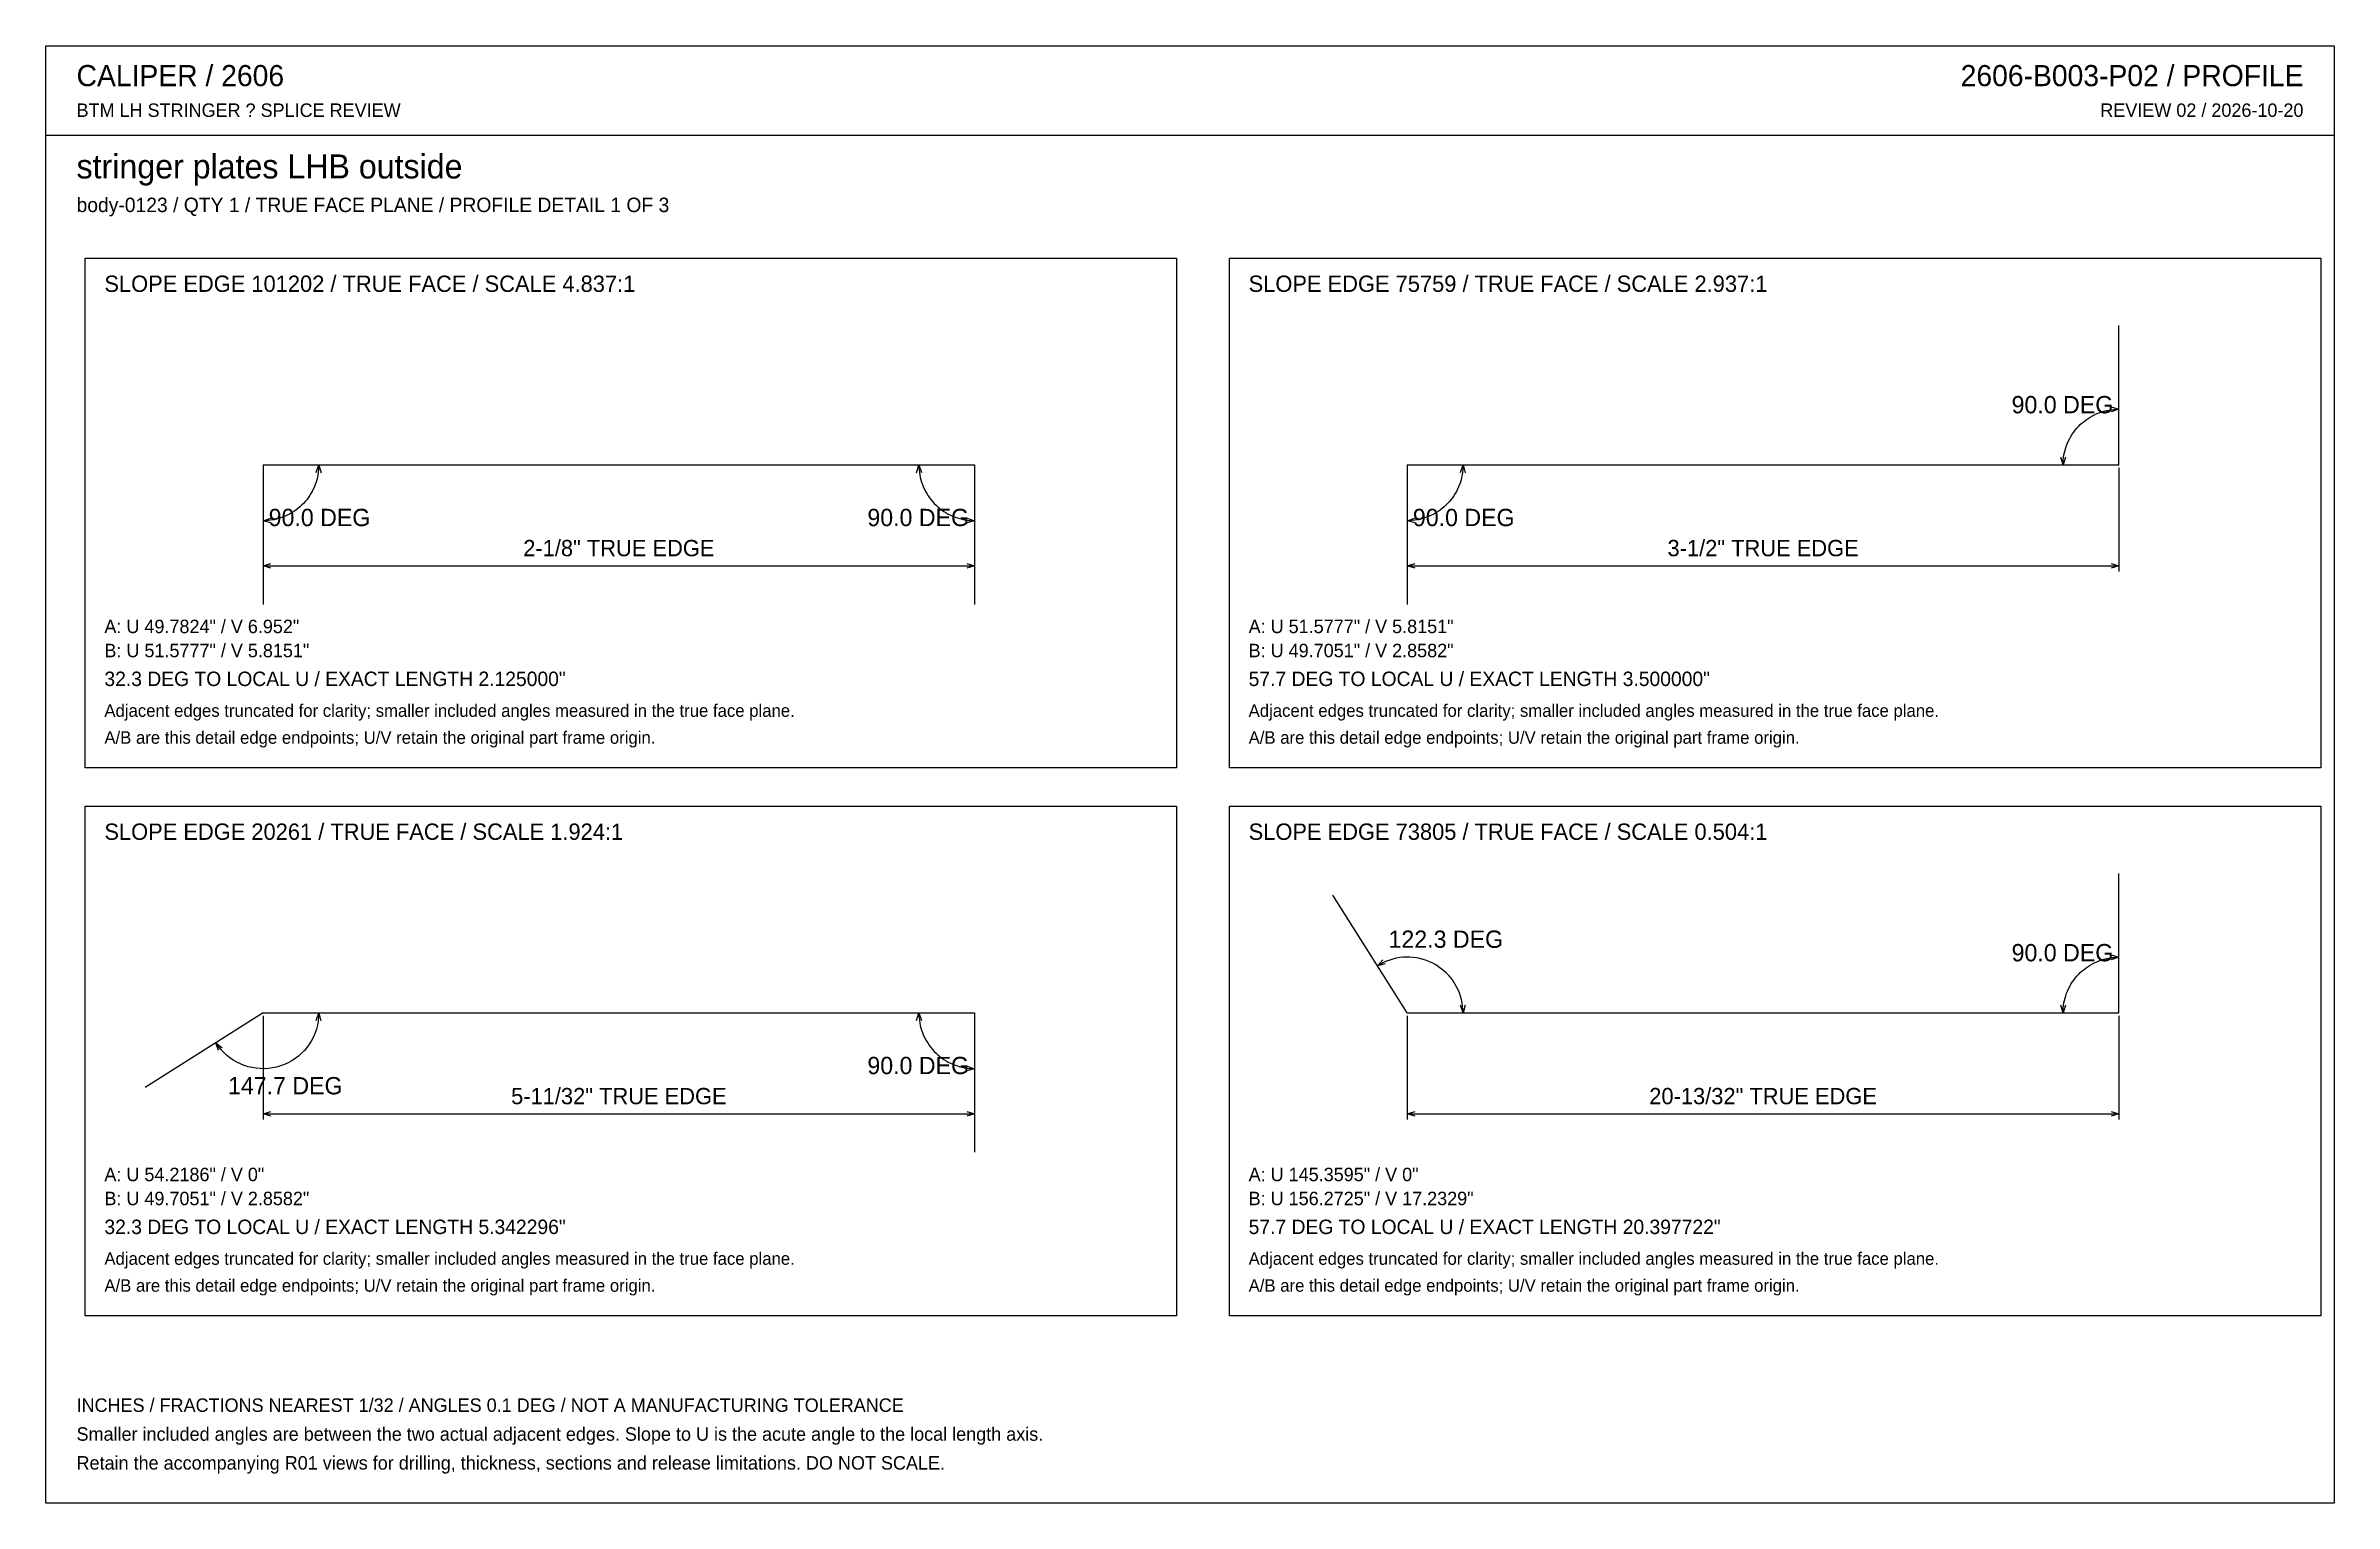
# Model space of a CAD drawing. Header units: inches. Extents: x 0.5 to 33.5, y 0.5 to 21.5.
import ezdxf
from ezdxf.enums import TextEntityAlignment as Align

# ---------------------------------------------------------------- set-up
doc = ezdxf.new("R2010")
doc.units = ezdxf.units.IN
doc.header["$MEASUREMENT"] = 0

msp = doc.modelspace()

# ---------------------------------------------------------------- linework, layer by layer
at = {"layer": 'ANNOTATION'}
for p, q in [((30.035, 16.182), (30.067, 16.198)), ((30.067, 16.198), (30.1, 16.213)), ((30.1, 16.213), (30.134, 16.226)), ((30.134, 16.226), (30.168, 16.238)), ((30.168, 16.238), (30.202, 16.249)), ((30.202, 16.249), (30.237, 16.258)), ((30.237, 16.258), (30.273, 16.265)), ((30.273, 16.265), (30.309, 16.27)), ((30.305, 16.31), (30.417, 16.278)), ((30.417, 16.278), (30.306, 16.241)), ((30.309, 16.27), (30.344, 16.275)), ((30.344, 16.275), (30.381, 16.277)), ((30.381, 16.277), (30.417, 16.278)), ((29.707, 15.854), (29.725, 15.885)), ((29.725, 15.885), (29.744, 15.916)), ((29.744, 15.916), (29.765, 15.946)), ((29.765, 15.946), (29.787, 15.974)), ((29.787, 15.974), (29.81, 16.002)), ((29.81, 16.002), (29.834, 16.029)), ((29.834, 16.029), (29.86, 16.054)), ((29.86, 16.054), (29.887, 16.079)), ((29.887, 16.079), (29.914, 16.102)), ((29.914, 16.102), (29.943, 16.124)), ((29.943, 16.124), (29.973, 16.145)), ((29.973, 16.145), (30.003, 16.164)), ((30.003, 16.164), (30.035, 16.182)), ((29.611, 15.472), (29.579, 15.584)), ((29.648, 15.583), (29.611, 15.472)), ((29.612, 15.508), (29.614, 15.544)), ((29.614, 15.544), (29.618, 15.58)), ((29.618, 15.58), (29.624, 15.616)), ((29.624, 15.616), (29.631, 15.651)), ((29.631, 15.651), (29.64, 15.687)), ((29.64, 15.687), (29.651, 15.721)), ((29.651, 15.721), (29.662, 15.755)), ((29.662, 15.755), (29.676, 15.789)), ((29.676, 15.789), (29.691, 15.822)), ((29.691, 15.822), (29.707, 15.854)), ((3.611, 15.431), (3.611, 13.931)), ((4.377, 15.223), (4.365, 15.189)), ((4.388, 15.258), (4.377, 15.223)), ((4.379, 15.362), (4.417, 15.472)), ((4.396, 15.293), (4.388, 15.258)), ((4.404, 15.328), (4.396, 15.293)), ((4.409, 15.364), (4.404, 15.328)), ((4.413, 15.4), (4.409, 15.364)), ((4.416, 15.436), (4.413, 15.4)), ((4.417, 15.472), (4.416, 15.436)), ((4.417, 15.472), (4.449, 15.36)), ((13.051, 15.36), (13.083, 15.472)), ((13.083, 15.472), (13.084, 15.436)), ((13.083, 15.472), (13.121, 15.362)), ((13.084, 15.436), (13.087, 15.4)), ((13.087, 15.4), (13.091, 15.364)), ((13.091, 15.364), (13.096, 15.328)), ((13.096, 15.328), (13.104, 15.293)), ((13.104, 15.293), (13.112, 15.258)), ((13.112, 15.258), (13.123, 15.223)), ((13.123, 15.223), (13.135, 15.189)), ((13.889, 15.431), (13.889, 13.931)), ((20.139, 15.431), (20.139, 13.931)), ((20.905, 15.223), (20.893, 15.189)), ((20.915, 15.258), (20.905, 15.223)), ((20.907, 15.362), (20.944, 15.472)), ((20.924, 15.293), (20.915, 15.258)), ((20.931, 15.328), (20.924, 15.293)), ((20.937, 15.364), (20.931, 15.328)), ((20.941, 15.4), (20.937, 15.364)), ((20.944, 15.436), (20.941, 15.4)), ((20.944, 15.472), (20.944, 15.436)), ((20.944, 15.472), (20.977, 15.36)), ((29.611, 15.472), (29.612, 15.508)), ((30.417, 15.431), (30.417, 13.931)), ((4.168, 14.89), (4.141, 14.866)), ((4.193, 14.916), (4.168, 14.89)), ((4.218, 14.942), (4.193, 14.916)), ((4.241, 14.97), (4.218, 14.942)), ((4.263, 14.999), (4.241, 14.97)), ((4.283, 15.028), (4.263, 14.999)), ((4.303, 15.059), (4.283, 15.028)), ((4.32, 15.09), (4.303, 15.059)), ((4.337, 15.123), (4.32, 15.09)), ((4.352, 15.156), (4.337, 15.123)), ((4.365, 15.189), (4.352, 15.156)), ((13.135, 15.189), (13.148, 15.156)), ((13.148, 15.156), (13.163, 15.123)), ((13.163, 15.123), (13.18, 15.09)), ((13.18, 15.09), (13.197, 15.059)), ((13.197, 15.059), (13.217, 15.028)), ((13.217, 15.028), (13.237, 14.999)), ((13.237, 14.999), (13.259, 14.97)), ((13.259, 14.97), (13.282, 14.942)), ((13.282, 14.942), (13.307, 14.916)), ((13.307, 14.916), (13.332, 14.89)), ((13.332, 14.89), (13.359, 14.866)), ((20.696, 14.89), (20.669, 14.866)), ((20.721, 14.916), (20.696, 14.89)), ((20.746, 14.942), (20.721, 14.916)), ((20.769, 14.97), (20.746, 14.942)), ((20.791, 14.999), (20.769, 14.97)), ((20.811, 15.028), (20.791, 14.999)), ((20.83, 15.059), (20.811, 15.028)), ((20.848, 15.09), (20.83, 15.059)), ((20.865, 15.123), (20.848, 15.09)), ((20.88, 15.156), (20.865, 15.123)), ((20.893, 15.189), (20.88, 15.156)), ((3.611, 14.667), (3.721, 14.704)), ((3.647, 14.667), (3.611, 14.667)), ((3.723, 14.634), (3.611, 14.667)), ((3.683, 14.67), (3.647, 14.667)), ((3.719, 14.674), (3.683, 14.67)), ((3.755, 14.68), (3.719, 14.674)), ((3.79, 14.687), (3.755, 14.68)), ((3.825, 14.696), (3.79, 14.687)), ((3.86, 14.706), (3.825, 14.696)), ((3.894, 14.718), (3.86, 14.706)), ((3.928, 14.731), (3.894, 14.718)), ((3.961, 14.746), (3.928, 14.731)), ((3.993, 14.763), (3.961, 14.746)), ((4.024, 14.781), (3.993, 14.763)), ((4.055, 14.8), (4.024, 14.781)), ((4.085, 14.821), (4.055, 14.8)), ((4.113, 14.842), (4.085, 14.821)), ((4.141, 14.866), (4.113, 14.842)), ((13.359, 14.866), (13.387, 14.842)), ((13.387, 14.842), (13.415, 14.821)), ((13.415, 14.821), (13.445, 14.8)), ((13.445, 14.8), (13.476, 14.781)), ((13.476, 14.781), (13.507, 14.763)), ((13.507, 14.763), (13.539, 14.746)), ((13.539, 14.746), (13.572, 14.731)), ((13.572, 14.731), (13.606, 14.718)), ((13.606, 14.718), (13.64, 14.706)), ((13.64, 14.706), (13.675, 14.696)), ((13.675, 14.696), (13.71, 14.687)), ((13.71, 14.687), (13.745, 14.68)), ((13.745, 14.68), (13.781, 14.674)), ((13.889, 14.667), (13.777, 14.634)), ((13.779, 14.704), (13.889, 14.667)), ((13.781, 14.674), (13.817, 14.67)), ((13.817, 14.67), (13.853, 14.667)), ((13.853, 14.667), (13.889, 14.667)), ((20.139, 14.667), (20.249, 14.704)), ((20.175, 14.667), (20.139, 14.667)), ((20.251, 14.634), (20.139, 14.667)), ((20.211, 14.67), (20.175, 14.667)), ((20.247, 14.674), (20.211, 14.67)), ((20.283, 14.68), (20.247, 14.674)), ((20.318, 14.687), (20.283, 14.68)), ((20.353, 14.696), (20.318, 14.687)), ((20.388, 14.706), (20.353, 14.696)), ((20.422, 14.718), (20.388, 14.706)), ((20.455, 14.731), (20.422, 14.718)), ((20.488, 14.746), (20.455, 14.731)), ((20.521, 14.763), (20.488, 14.746)), ((20.552, 14.781), (20.521, 14.763)), ((20.583, 14.8), (20.552, 14.781)), ((20.612, 14.821), (20.583, 14.8)), ((20.641, 14.842), (20.612, 14.821)), ((20.669, 14.866), (20.641, 14.842)), ((3.611, 14.014), (3.722, 14.049)), ((3.611, 14.014), (13.889, 14.014)), ((3.722, 13.979), (3.611, 14.014)), ((13.778, 14.049), (13.889, 14.014)), ((13.889, 14.014), (13.778, 13.979)), ((20.139, 14.014), (20.25, 14.049)), ((20.139, 14.014), (30.417, 14.014)), ((20.25, 13.979), (20.139, 14.014)), ((30.306, 14.049), (30.417, 14.014)), ((30.417, 14.014), (30.306, 13.979)), ((19.708, 8.236), (19.786, 8.323)), ((19.794, 8.284), (19.75, 8.261)), ((19.839, 8.303), (19.794, 8.284)), ((19.885, 8.32), (19.839, 8.303)), ((19.932, 8.334), (19.885, 8.32)), ((19.98, 8.345), (19.932, 8.334)), ((20.029, 8.354), (19.98, 8.345)), ((20.077, 8.359), (20.029, 8.354)), ((20.126, 8.361), (20.077, 8.359)), ((20.176, 8.36), (20.126, 8.361)), ((20.225, 8.357), (20.176, 8.36)), ((20.273, 8.35), (20.225, 8.357)), ((20.321, 8.34), (20.273, 8.35)), ((20.369, 8.328), (20.321, 8.34)), ((20.416, 8.312), (20.369, 8.328)), ((20.461, 8.294), (20.416, 8.312)), ((20.506, 8.273), (20.461, 8.294)), ((20.549, 8.249), (20.506, 8.273)), ((30.003, 8.247), (30.035, 8.265)), ((30.035, 8.265), (30.067, 8.281)), ((30.067, 8.281), (30.1, 8.296)), ((30.1, 8.296), (30.134, 8.31)), ((30.134, 8.31), (30.168, 8.322)), ((30.168, 8.322), (30.202, 8.332)), ((30.202, 8.332), (30.237, 8.341)), ((30.237, 8.341), (30.273, 8.348)), ((30.273, 8.348), (30.309, 8.354)), ((30.305, 8.393), (30.417, 8.361)), ((30.417, 8.361), (30.306, 8.324)), ((30.309, 8.354), (30.344, 8.358)), ((30.344, 8.358), (30.381, 8.36)), ((30.381, 8.36), (30.417, 8.361)), ((19.821, 8.263), (19.708, 8.236)), ((19.75, 8.261), (19.708, 8.236)), ((20.59, 8.223), (20.549, 8.249)), ((20.63, 8.194), (20.59, 8.223)), ((20.668, 8.163), (20.63, 8.194)), ((20.704, 8.13), (20.668, 8.163)), ((20.738, 8.094), (20.704, 8.13)), ((20.77, 8.056), (20.738, 8.094)), ((20.799, 8.017), (20.77, 8.056)), ((20.826, 7.976), (20.799, 8.017)), ((20.85, 7.933), (20.826, 7.976)), ((29.691, 7.905), (29.707, 7.937)), ((29.707, 7.937), (29.725, 7.969)), ((29.725, 7.969), (29.744, 7.999)), ((29.744, 7.999), (29.765, 8.029)), ((29.765, 8.029), (29.787, 8.058)), ((29.787, 8.058), (29.81, 8.086)), ((29.81, 8.086), (29.834, 8.112)), ((29.834, 8.112), (29.86, 8.138)), ((29.86, 8.138), (29.887, 8.162)), ((29.887, 8.162), (29.914, 8.185)), ((29.914, 8.185), (29.943, 8.207)), ((29.943, 8.207), (29.973, 8.228)), ((29.973, 8.228), (30.003, 8.247)), ((20.872, 7.889), (20.85, 7.933)), ((20.891, 7.844), (20.872, 7.889)), ((20.907, 7.797), (20.891, 7.844)), ((20.944, 7.556), (20.906, 7.666)), ((20.921, 7.75), (20.907, 7.797)), ((20.931, 7.702), (20.921, 7.75)), ((20.938, 7.654), (20.931, 7.702)), ((20.943, 7.605), (20.938, 7.654)), ((20.944, 7.556), (20.943, 7.605)), ((20.976, 7.668), (20.944, 7.556)), ((29.611, 7.556), (29.579, 7.667)), ((29.648, 7.666), (29.611, 7.556)), ((29.612, 7.592), (29.614, 7.628)), ((29.614, 7.628), (29.618, 7.664)), ((29.618, 7.664), (29.624, 7.699)), ((29.624, 7.699), (29.631, 7.735)), ((29.631, 7.735), (29.64, 7.77)), ((29.64, 7.77), (29.651, 7.804)), ((29.651, 7.804), (29.662, 7.839)), ((29.662, 7.839), (29.676, 7.872)), ((29.676, 7.872), (29.691, 7.905)), ((3.611, 7.514), (3.611, 6.014)), ((4.382, 7.322), (4.363, 7.266)), ((4.378, 7.446), (4.417, 7.556)), ((4.397, 7.379), (4.382, 7.322)), ((4.408, 7.437), (4.397, 7.379)), ((4.414, 7.496), (4.408, 7.437)), ((4.417, 7.556), (4.414, 7.496)), ((4.417, 7.556), (4.447, 7.443)), ((13.051, 7.444), (13.083, 7.556)), ((13.083, 7.556), (13.084, 7.519)), ((13.083, 7.556), (13.121, 7.445)), ((13.084, 7.519), (13.087, 7.483)), ((13.087, 7.483), (13.091, 7.447)), ((13.091, 7.447), (13.096, 7.412)), ((13.096, 7.412), (13.104, 7.376)), ((13.104, 7.376), (13.112, 7.341)), ((13.112, 7.341), (13.123, 7.307)), ((13.123, 7.307), (13.135, 7.273)), ((13.135, 7.273), (13.148, 7.239)), ((13.889, 7.514), (13.889, 6.014)), ((20.139, 7.514), (20.139, 6.014)), ((29.611, 7.556), (29.612, 7.592)), ((30.417, 7.514), (30.417, 6.014)), ((2.964, 7.076), (2.931, 7.125)), ((2.965, 7.013), (2.931, 7.125)), ((2.931, 7.125), (3.022, 7.053)), ((3.001, 7.029), (2.964, 7.076)), ((3.042, 6.986), (3.001, 7.029)), ((3.085, 6.946), (3.042, 6.986)), ((3.131, 6.909), (3.085, 6.946)), ((4.167, 6.972), (4.122, 6.933)), ((4.208, 7.015), (4.167, 6.972)), ((4.246, 7.06), (4.208, 7.015)), ((4.281, 7.108), (4.246, 7.06)), ((4.312, 7.159), (4.281, 7.108)), ((4.339, 7.211), (4.312, 7.159)), ((4.363, 7.266), (4.339, 7.211)), ((13.148, 7.239), (13.163, 7.206)), ((13.163, 7.206), (13.18, 7.174)), ((13.18, 7.174), (13.197, 7.142)), ((13.197, 7.142), (13.217, 7.112)), ((13.217, 7.112), (13.237, 7.082)), ((13.237, 7.082), (13.259, 7.053)), ((13.259, 7.053), (13.282, 7.026)), ((13.282, 7.026), (13.307, 6.999)), ((13.307, 6.999), (13.332, 6.973)), ((13.332, 6.973), (13.359, 6.949)), ((13.359, 6.949), (13.387, 6.926)), ((3.18, 6.875), (3.131, 6.909)), ((3.231, 6.845), (3.18, 6.875)), ((3.285, 6.819), (3.231, 6.845)), ((3.34, 6.797), (3.285, 6.819)), ((3.396, 6.779), (3.34, 6.797)), ((3.454, 6.765), (3.396, 6.779)), ((3.513, 6.756), (3.454, 6.765)), ((3.572, 6.751), (3.513, 6.756)), ((3.631, 6.75), (3.572, 6.751)), ((3.69, 6.754), (3.631, 6.75)), ((3.749, 6.762), (3.69, 6.754)), ((3.807, 6.774), (3.749, 6.762)), ((3.864, 6.791), (3.807, 6.774)), ((3.919, 6.811), (3.864, 6.791)), ((3.973, 6.836), (3.919, 6.811)), ((4.025, 6.865), (3.973, 6.836)), ((4.075, 6.897), (4.025, 6.865)), ((4.122, 6.933), (4.075, 6.897)), ((13.387, 6.926), (13.415, 6.904)), ((13.415, 6.904), (13.445, 6.883)), ((13.445, 6.883), (13.476, 6.864)), ((13.476, 6.864), (13.507, 6.846)), ((13.507, 6.846), (13.539, 6.83)), ((13.539, 6.83), (13.572, 6.815)), ((13.572, 6.815), (13.606, 6.801)), ((13.606, 6.801), (13.64, 6.789)), ((13.64, 6.789), (13.675, 6.779)), ((13.675, 6.779), (13.71, 6.77)), ((13.71, 6.77), (13.745, 6.763)), ((13.745, 6.763), (13.781, 6.757)), ((13.889, 6.75), (13.777, 6.718)), ((13.779, 6.787), (13.889, 6.75)), ((13.781, 6.757), (13.817, 6.753)), ((13.817, 6.753), (13.853, 6.751)), ((13.853, 6.751), (13.889, 6.75)), ((3.611, 6.097), (3.722, 6.132)), ((3.611, 6.097), (13.889, 6.097)), ((3.722, 6.062), (3.611, 6.097)), ((13.778, 6.132), (13.889, 6.097)), ((13.889, 6.097), (13.778, 6.062)), ((20.139, 6.097), (20.25, 6.132)), ((20.139, 6.097), (30.417, 6.097)), ((20.25, 6.062), (20.139, 6.097)), ((30.306, 6.132), (30.417, 6.097)), ((30.417, 6.097), (30.306, 6.062))]:
    msp.add_line(p, q, dxfattribs=at)
at = {"layer": 'OUTLINE'}
for p, q in [((0.472, 21.528), (33.528, 21.528)), ((0.472, 0.472), (0.472, 21.528)), ((33.528, 21.528), (33.528, 0.472)), ((0.472, 20.236), (33.528, 20.236)), ((1.042, 18.458), (16.806, 18.458)), ((1.042, 11.097), (1.042, 18.458)), ((16.806, 18.458), (16.806, 11.097)), ((17.569, 18.458), (33.333, 18.458)), ((17.569, 11.097), (17.569, 18.458)), ((33.333, 18.458), (33.333, 11.097)), ((30.417, 15.472), (30.417, 17.486)), ((3.611, 15.472), (13.889, 15.472)), ((3.611, 15.472), (3.611, 13.458)), ((13.889, 15.472), (13.889, 13.458)), ((20.139, 15.472), (30.417, 15.472)), ((20.139, 15.472), (20.139, 13.458)), ((16.806, 11.097), (1.042, 11.097)), ((33.333, 11.097), (17.569, 11.097)), ((1.042, 10.542), (16.806, 10.542)), ((1.042, 3.181), (1.042, 10.542)), ((16.806, 10.542), (16.806, 3.181)), ((17.569, 10.542), (33.333, 10.542)), ((17.569, 3.181), (17.569, 10.542)), ((33.333, 10.542), (33.333, 3.181)), ((20.139, 7.556), (19.061, 9.257)), ((30.417, 7.556), (30.417, 9.569)), ((3.611, 7.556), (1.91, 6.478)), ((3.611, 7.556), (13.889, 7.556)), ((13.889, 7.556), (13.889, 5.542)), ((20.139, 7.556), (30.417, 7.556)), ((16.806, 3.181), (1.042, 3.181)), ((33.333, 3.181), (17.569, 3.181)), ((33.528, 0.472), (0.472, 0.472))]:
    msp.add_line(p, q, dxfattribs=at)

# ---------------------------------------------------------------- texts
at = {"layer": 'ANNOTATION'}
for s, height, p in [('CALIPER / 2606', 0.30556, (0.917, 20.944)), ('BTM LH STRINGER ? SPLICE REVIEW', 0.19444, (0.917, 20.5)), ('stringer plates LHB outside', 0.34722, (0.917, 19.611)), ('body-0123 / QTY 1 / TRUE FACE PLANE / PROFILE DETAIL 1 OF 3', 0.20833, (0.917, 19.125)), ('SLOPE EDGE 101202 / TRUE FACE / SCALE 4.837:1', 0.23611, (1.319, 17.972)), ('SLOPE EDGE 75759 / TRUE FACE / SCALE 2.937:1', 0.23611, (17.847, 17.972)), ('A: U 49.7824" / V 6.952"', 0.19444, (1.319, 13.042)), ('A: U 51.5777" / V 5.8151"', 0.19444, (17.847, 13.042)), ('B: U 51.5777" / V 5.8151"', 0.19444, (1.319, 12.694)), ('B: U 49.7051" / V 2.8582"', 0.19444, (17.847, 12.694)), ('32.3 DEG TO LOCAL U / EXACT LENGTH 2.125000"', 0.20833, (1.319, 12.278)), ('57.7 DEG TO LOCAL U / EXACT LENGTH 3.500000"', 0.20833, (17.847, 12.278)), ('Adjacent edges truncated for clarity; smaller included angles measured in the true face plane.', 0.18056, (1.319, 11.833)), ('Adjacent edges truncated for clarity; smaller included angles measured in the true face plane.', 0.18056, (17.847, 11.833)), ('A/B are this detail edge endpoints; U/V retain the original part frame origin.', 0.18056, (1.319, 11.444)), ('A/B are this detail edge endpoints; U/V retain the original part frame origin.', 0.18056, (17.847, 11.444)), ('SLOPE EDGE 20261 / TRUE FACE / SCALE 1.924:1', 0.23611, (1.319, 10.056)), ('SLOPE EDGE 73805 / TRUE FACE / SCALE 0.504:1', 0.23611, (17.847, 10.056)), ('A: U 54.2186" / V 0"', 0.19444, (1.319, 5.125)), ('A: U 145.3595" / V 0"', 0.19444, (17.847, 5.125)), ('B: U 49.7051" / V 2.8582"', 0.19444, (1.319, 4.778)), ('B: U 156.2725" / V 17.2329"', 0.19444, (17.847, 4.778)), ('32.3 DEG TO LOCAL U / EXACT LENGTH 5.342296"', 0.20833, (1.319, 4.361)), ('57.7 DEG TO LOCAL U / EXACT LENGTH 20.397722"', 0.20833, (17.847, 4.361)), ('Adjacent edges truncated for clarity; smaller included angles measured in the true face plane.', 0.18056, (1.319, 3.917)), ('Adjacent edges truncated for clarity; smaller included angles measured in the true face plane.', 0.18056, (17.847, 3.917)), ('A/B are this detail edge endpoints; U/V retain the original part frame origin.', 0.18056, (1.319, 3.528)), ('A/B are this detail edge endpoints; U/V retain the original part frame origin.', 0.18056, (17.847, 3.528)), ('INCHES / FRACTIONS NEAREST 1/32 / ANGLES 0.1 DEG / NOT A MANUFACTURING TOLERANCE', 0.19444, (0.917, 1.792)), ('Smaller included angles are between the two actual adjacent edges. Slope to U is the acute angle to the local length axis.', 0.194444, (0.917, 1.375)), ('Retain the accompanying R01 views for drilling, thickness, sections and release limitations. DO NOT SCALE.', 0.194444, (0.917, 0.958))]:
    msp.add_text(s, height=height, dxfattribs=at).set_placement(p)
for s, height, p in [('2606-B003-P02 / PROFILE', 0.30556, (33.083, 20.944)), ('REVIEW 02 / 2026-10-20', 0.19444, (33.083, 20.5))]:
    msp.add_text(s, height=height, dxfattribs=at).set_placement(p, align=Align.RIGHT)
for s, height, p in [('90.0 DEG', 0.25, (29.602, 16.218)), ('90.0 DEG', 0.25, (4.426, 14.588)), ('90.0 DEG', 0.25, (13.074, 14.588)), ('90.0 DEG', 0.25, (20.954, 14.588)), ('2-1/8" TRUE EDGE', 0.23611, (8.75, 14.153)), ('3-1/2" TRUE EDGE', 0.23611, (25.278, 14.153)), ('122.3 DEG', 0.25, (20.695, 8.496)), ('90.0 DEG', 0.25, (29.602, 8.301)), ('147.7 DEG', 0.25, (3.932, 6.379)), ('90.0 DEG', 0.25, (13.074, 6.671)), ('5-11/32" TRUE EDGE', 0.23611, (8.75, 6.236)), ('20-13/32" TRUE EDGE', 0.23611, (25.278, 6.236))]:
    msp.add_text(s, height=height, dxfattribs=at).set_placement(p, align=Align.CENTER)

doc.saveas('drawing.dxf')
